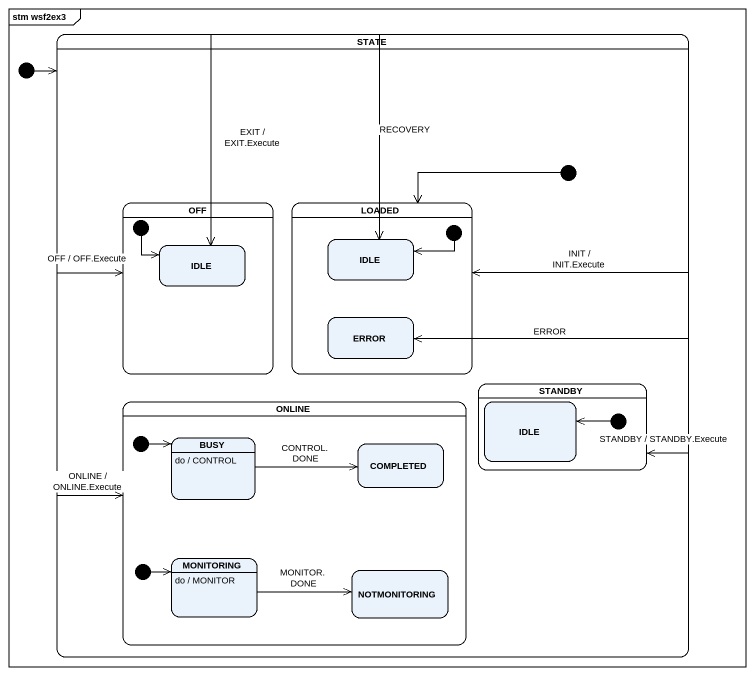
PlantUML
@startuml
mainframe stm wsf2ex3
hide empty description
state "STATE" as STATE_ {
  state OFF {
    state IDLE
    [*] --> IDLE
  }
  state LOADED {
    state "IDLE" as IDLE_2
    state ERROR
    [*] -left-> IDLE_2
  }
  state ONLINE {
    state initial6 <<start>>
    state BUSY
    BUSY : do / CONTROL
    state COMPLETED
    state initial7 <<start>>
    state MONITORING
    MONITORING : do / MONITOR
    state NOTMONITORING
  }
  state STANDBY {
    state "IDLE" as IDLE_3
    [*] -left-> IDLE_3
  }
  [*] --> LOADED
}
[*] --> STATE_
STATE_ -left-> OFF : OFF / OFF.Execute
STATE_ -up-> LOADED : INIT / INIT.Execute
STATE_ -left-> IDLE : EXIT / EXIT.Execute
STATE_ -up-> IDLE_2 : RECOVERY
STATE_ -up-> ERROR : ERROR
STATE_ --> ONLINE : ONLINE / ONLINE.Execute
STATE_ -right-> STANDBY : STANDBY / STANDBY.Execute
initial6 -right-> BUSY
BUSY -right-> COMPLETED : CONTROL.DONE
initial7 -right-> MONITORING
MONITORING -right-> NOTMONITORING : MONITOR.DONE
@enduml
